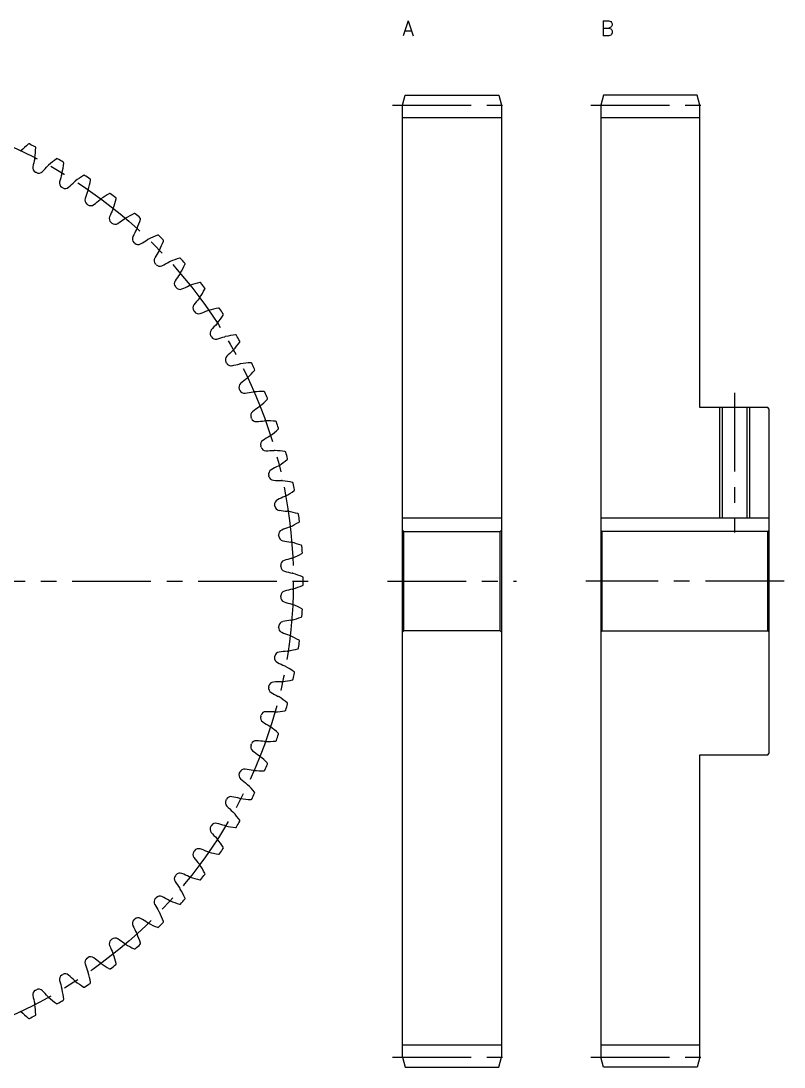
# Model space of a CAD drawing. Extents: x -3 to 293, y -13 to 221.
# Drawn here: x 139 to 293, y 10 to 221 of the extents above; entities that cross this region are included whole.
import ezdxf

# ---------------------------------------------------------------- set-up
doc = ezdxf.new("R2010")
doc.units = 0
doc.header["$LTSCALE"] = 0.5
doc.linetypes.add('CENTER', pattern=[50.8, 31.75, -6.35, 6.35, -6.35])
for name, color, linetype in [('MSM_CENTER', 1, 'CENTER'), ('MSM_CONTINUOUS', 7, 'CONTINUOUS'), ('MSM_NARROW', 5, 'CONTINUOUS'), ('MSM_PART_NUMBER', 7, 'CONTINUOUS')]:
    doc.layers.add(name, color=color, linetype=linetype)
doc.styles.get("Standard").update_dxf_attribs({"font": 'txt.shx', "height": 3, "bigfont": 'bigfont.shx'})

# ---------------------------------------------------------------- blocks, each defined once
blk = doc.blocks.new('*U5')
at = {"layer": 'MSM_PART_NUMBER'}
blk.add_text('A', height=3, dxfattribs=at).set_placement((216, 218))
blk = doc.blocks.new('*U6')
at = {"layer": 'MSM_PART_NUMBER'}
blk.add_text('B', height=3, dxfattribs=at).set_placement((256, 218))

msp = doc.modelspace()

# ---------------------------------------------------------------- linework, layer by layer
at = {"layer": 'MSM_CENTER'}
for p, q in [((214, 204), (238, 204)), ((254, 204), (278, 204)), ((283, 146), (283, 117.8)), ((-3, 108), (199, 108)), ((213, 108), (239, 108)), ((293, 108), (253, 108)), ((214, 12), (238, 12)), ((254, 12), (278, 12))]:
    msp.add_line(p, q, dxfattribs=at)
msp.add_circle((98, 108), 96, dxfattribs=at)
at = {"layer": 'MSM_CONTINUOUS'}
for p, q in [((216, 204), (216.54, 206)), ((216.54, 206), (235.46, 206)), ((235.46, 206), (236, 204)), ((256.54, 206), (256, 204)), ((275.46, 206), (256.54, 206)), ((276, 204), (275.46, 206)), ((216, 12), (216, 204)), ((236, 204), (236, 12)), ((256, 204), (256, 12)), ((276, 143), (276, 204)), ((216, 201.5), (236, 201.5)), ((256, 201.5), (276, 201.5)), ((289.7, 143), (276, 143)), ((280.54, 143), (280.54, 120.8)), ((285.46, 143), (285.46, 120.8)), ((290, 142.7), (289.7, 143)), ((290, 73.3), (290, 142.7)), ((216, 120.8), (236, 120.8)), ((256, 120.8), (290, 120.8)), ((216.3, 118), (216, 118.3)), ((236, 118.3), (235.7, 118)), ((256, 118.3), (256.3, 118)), ((289.7, 118), (290, 118.3)), ((216.3, 98), (216.3, 118)), ((216.3, 118), (235.7, 118)), ((235.7, 98), (235.7, 118)), ((256.3, 98), (256.3, 118)), ((289.7, 118), (256.3, 118)), ((289.7, 98), (289.7, 118)), ((216, 97.7), (216.3, 98)), ((235.7, 98), (216.3, 98)), ((235.7, 98), (236, 97.7)), ((256.3, 98), (256, 97.7)), ((256.3, 98), (289.7, 98)), ((290, 97.7), (289.7, 98)), ((276, 12), (276, 73)), ((276, 73), (289.7, 73)), ((289.7, 73), (290, 73.3)), ((216, 14.5), (236, 14.5)), ((256, 14.5), (276, 14.5)), ((216, 12), (216.54, 10)), ((235.46, 10), (236, 12)), ((256.54, 10), (256, 12)), ((276, 12), (275.46, 10)), ((216.54, 10), (235.46, 10)), ((275.46, 10), (256.54, 10))]:
    msp.add_line(p, q, dxfattribs=at)
for centre, radius, start, end in [((161.55, 172.03), 32, 131.0696, 134.6875), ((140.66, 196.01), 0.2, 64.1404, 131.0696), ((98, 108), 98, 63.3596, 64.1404), ((110.11, 197.4), 32, 352.8125, 356.4304), ((141.85, 195.42), 0.2, 356.4304, 63.3596), ((179.1, 183.98), 38.4, 166.1046, 168.5648), ((140.21, 193.6), 1.66, 346.1047, 352.8126), ((165.6, 167.74), 32, 127.3196, 130.9375), ((146.32, 193.03), 0.2, 60.3904, 127.3196), ((98, 108), 98, 59.6096, 60.3904), ((115.94, 196.41), 32, 349.0625, 352.6804), ((147.48, 192.36), 0.2, 352.6804, 59.6096), ((142.45, 191.4), 1, 168.5648, 241.9445), ((98, 108), 93.5, 61.8055, 61.9445), ((142.65, 191.29), 1, 241.8055, 315.1852), ((116.12, 217.65), 38.4, 315.1852, 317.6454), ((145.72, 190.66), 1.66, 130.9374, 137.6453), ((183.9, 178.51), 38.4, 162.3546, 164.8148), ((145.72, 190.66), 1.66, 342.3547, 349.0626), ((147.81, 188.31), 1, 164.8148, 238.1945), ((123.25, 216.23), 38.4, 311.4352, 313.8954), ((151.03, 187.36), 1.66, 127.1874, 133.8953), ((169.36, 163.19), 32, 123.5696, 127.1875), ((151.78, 189.69), 0.2, 56.6404, 123.5697), ((98, 108), 98, 55.8596, 56.6404), ((121.68, 195.05), 32, 345.3125, 348.9304), ((152.89, 188.95), 0.2, 348.9304, 55.8596), ((98, 108), 93.5, 58.0555, 58.1945), ((148, 188.19), 1, 238.0555, 311.4352), ((188.33, 172.74), 38.4, 158.6046, 161.0648), ((151.03, 187.36), 1.66, 338.6047, 345.3126), ((172.82, 158.4), 32, 119.8196, 123.4375), ((157.01, 185.99), 0.2, 52.8904, 119.8196), ((98, 108), 98, 52.1096, 52.8904), ((152.95, 184.88), 1, 161.0648, 234.4445), ((98, 108), 93.5, 54.3055, 54.4445), ((153.14, 184.75), 1, 234.3055, 307.6852), ((130.27, 214.34), 38.4, 307.6852, 310.1454), ((156.1, 183.72), 1.66, 123.4374, 130.1453), ((127.32, 193.32), 32, 341.5625, 345.1804), ((158.06, 185.18), 0.2, 345.1804, 52.1096), ((157.86, 181.12), 1, 157.3148, 230.6945), ((192.37, 166.7), 38.4, 154.8546, 157.3148), ((156.1, 183.72), 1.66, 334.8547, 341.5626), ((175.96, 153.4), 32, 116.0696, 119.6875), ((161.98, 181.97), 0.2, 49.1404, 116.0696), ((98, 108), 98, 48.3596, 49.1404), ((98, 108), 93.5, 50.5555, 50.6945), ((158.04, 180.98), 1, 230.5555, 303.9352), ((137.16, 212.01), 38.4, 303.9352, 306.3954), ((160.93, 179.76), 1.66, 119.6874, 126.3953), ((132.84, 191.22), 32, 337.8125, 341.4304), ((162.98, 181.09), 0.2, 341.4304, 48.3596), ((162.52, 177.05), 1, 153.5648, 226.9445), ((196.01, 160.4), 38.4, 151.1046, 153.5648), ((160.93, 179.76), 1.66, 331.1047, 337.8126), ((178.76, 148.21), 32, 112.3196, 115.9375), ((166.68, 177.62), 0.2, 45.3904, 112.3196), ((98, 108), 98, 44.6096, 45.3904), ((98, 108), 93.5, 46.8055, 46.9445), ((162.68, 176.89), 1, 226.8055, 300.1852), ((143.88, 209.22), 38.4, 300.1852, 302.6454), ((165.49, 175.49), 1.66, 115.9374, 122.6453), ((138.21, 188.76), 32, 334.0625, 337.6804), ((167.62, 176.68), 0.2, 337.6804, 44.6096), ((166.89, 172.68), 1, 149.8148, 223.1945), ((199.22, 153.88), 38.4, 147.3546, 149.8148), ((165.49, 175.49), 1.66, 327.3547, 334.0626), ((181.22, 142.84), 32, 108.5696, 112.1875), ((171.09, 172.98), 0.2, 41.6404, 108.5696), ((98, 108), 98, 40.8596, 41.6404), ((98, 108), 93.5, 43.0555, 43.1945), ((167.05, 172.52), 1, 223.0555, 296.4352), ((150.4, 206.01), 38.4, 296.4352, 298.8954), ((169.76, 170.93), 1.66, 112.1874, 118.8953), ((143.4, 185.96), 32, 330.3125, 333.9304), ((171.97, 171.98), 0.2, 333.9304, 40.8596), ((202.01, 147.16), 38.4, 143.6046, 146.0648), ((169.76, 170.93), 1.66, 323.6047, 330.3126), ((170.98, 168.04), 1, 146.0648, 219.4445), ((98, 108), 93.5, 39.3055, 39.4445), ((171.12, 167.86), 1, 219.3055, 292.6852), ((156.7, 202.37), 38.4, 292.6852, 295.1454), ((173.72, 166.1), 1.66, 108.4374, 115.1453), ((183.32, 137.32), 32, 104.8196, 108.4375), ((148.4, 182.82), 32, 326.5625, 330.1804), ((175.18, 168.06), 0.2, 37.8904, 104.8196), ((98, 108), 98, 37.1096, 37.8904), ((175.99, 167.01), 0.2, 330.1804, 37.1096), ((204.34, 140.27), 38.4, 139.8546, 142.3148), ((173.72, 166.1), 1.66, 319.8547, 326.5626), ((174.75, 163.14), 1, 142.3148, 215.6945), ((98, 108), 93.5, 35.5555, 35.6945), ((162.74, 198.33), 38.4, 288.9352, 291.3954), ((177.36, 161.03), 1.66, 104.6874, 111.3953), ((185.05, 131.68), 32, 101.0696, 104.6875), ((178.95, 162.89), 0.2, 34.141, 101.0696), ((98, 108), 98, 33.3596, 34.1404), ((174.88, 162.95), 1, 215.5555, 288.9352), ((153.19, 179.36), 32, 322.8125, 326.4304), ((179.69, 161.78), 0.2, 326.4304, 33.3596), ((178.19, 158), 1, 138.5648, 211.9445), ((206.23, 133.25), 38.4, 136.1046, 138.5648), ((177.36, 161.03), 1.66, 316.1047, 322.8126), ((98, 108), 93.5, 31.8055, 31.9445), ((178.31, 157.81), 1, 211.8055, 285.1852), ((168.51, 193.9), 38.4, 285.1852, 287.6454), ((180.66, 155.72), 1.66, 100.9374, 107.6453), ((186.41, 125.94), 32, 97.3196, 100.9375), ((157.74, 175.6), 32, 319.0625, 322.6804), ((182.36, 157.48), 0.2, 30.391, 97.3196), ((98, 108), 98, 29.6096, 30.3904), ((183.03, 156.32), 0.2, 322.6804, 29.6096), ((207.65, 126.12), 38.4, 132.3546, 134.8148), ((180.66, 155.72), 1.66, 312.3547, 319.0626), ((181.29, 152.65), 1, 134.8148, 208.1946), ((98, 108), 93.5, 28.0555, 28.1945), ((181.4, 152.45), 1, 208.0555, 281.4352), ((187.4, 120.11), 32, 93.5696, 97.1875), ((185.42, 151.85), 0.2, 26.641, 93.5696), ((98, 108), 98, 25.8596, 26.6404), ((173.98, 189.1), 38.4, 281.4352, 283.8954), ((183.6, 150.21), 1.66, 97.1874, 103.8953), ((162.03, 171.55), 32, 315.3125, 318.9304), ((186.01, 150.66), 0.2, 318.9304, 25.8596), ((184.03, 147.11), 1, 131.0648, 204.4444), ((208.6, 118.91), 38.4, 128.6046, 131.0648), ((183.6, 150.21), 1.66, 308.6047, 315.3126), ((98, 108), 93.5, 24.3055, 24.4445), ((184.12, 146.9), 1, 204.3055, 277.6852), ((179.12, 183.96), 38.4, 277.6852, 280.1454), ((186.18, 144.52), 1.66, 93.4374, 100.1453), ((188, 114.24), 32, 89.8196, 93.4375), ((188.1, 146.04), 0.2, 22.891, 89.8196), ((98, 108), 98, 22.1096, 22.8904), ((166.05, 167.22), 32, 311.5625, 315.1804), ((188.61, 144.81), 0.2, 315.1804, 22.1096), ((186.4, 141.39), 1, 127.3148, 200.6946), ((209.07, 111.65), 38.4, 124.8546, 127.3148), ((186.18, 144.52), 1.66, 304.8547, 311.5626), ((98, 108), 93.5, 20.5555, 20.6945), ((186.48, 141.18), 1, 200.5555, 273.9352), ((183.92, 178.49), 38.4, 273.9352, 276.3954), ((188.38, 138.68), 1.66, 89.6874, 96.3953), ((188.21, 108.34), 32, 86.0696, 89.6875), ((190.39, 140.07), 0.2, 19.141, 86.0696), ((98, 108), 98, 18.3596, 19.1404), ((209.08, 104.38), 38.4, 121.1046, 123.5648), ((188.38, 138.68), 1.66, 301.1047, 307.8126), ((169.78, 162.65), 32, 307.8125, 311.4304), ((190.82, 138.8), 0.2, 311.4304, 18.3596), ((188.4, 135.54), 1, 123.5648, 196.9445), ((98, 108), 93.5, 16.8055, 16.9445), ((188.46, 135.32), 1, 196.8055, 270.1852), ((188.34, 172.72), 38.4, 270.1852, 272.6454), ((190.19, 132.7), 1.66, 85.9374, 92.6453), ((188.04, 102.44), 32, 82.3196, 85.9375), ((192.29, 133.96), 0.2, 15.391, 82.3196), ((98, 108), 98, 14.6096, 15.3904), ((208.6, 97.12), 38.4, 117.3546, 119.8148), ((190.19, 132.7), 1.66, 297.3547, 304.0626), ((173.2, 157.84), 32, 304.0625, 307.6804), ((192.64, 132.67), 0.2, 307.6804, 14.6096), ((190.01, 129.57), 1, 119.8148, 193.1946), ((98, 108), 93.5, 13.0555, 13.1945), ((190.06, 129.35), 1, 193.0555, 266.4352), ((192.38, 166.67), 38.4, 266.4352, 268.8954), ((191.61, 126.62), 1.66, 82.1874, 88.8953), ((187.49, 96.56), 32, 78.5696, 82.1875), ((193.79, 127.73), 0.2, 11.641, 78.5697), ((98, 108), 98, 10.8596, 11.6404), ((207.65, 89.91), 38.4, 113.6046, 116.0648), ((191.61, 126.62), 1.66, 293.6047, 300.3126), ((176.3, 152.81), 32, 300.3125, 303.9304), ((194.05, 126.43), 0.2, 303.9304, 10.8596), ((191.22, 123.51), 1, 116.0648, 189.4446), ((98, 108), 93.5, 9.3055, 9.4445), ((191.26, 123.28), 1, 189.3055, 262.6852), ((196.02, 160.38), 38.4, 262.6852, 265.1454), ((192.63, 120.46), 1.66, 78.4374, 85.1453), ((186.55, 90.74), 32, 74.8196, 78.4375), ((194.87, 121.43), 0.2, 7.891, 74.8197), ((98, 108), 98, 7.1096, 7.8904), ((192.03, 117.38), 1, 112.3148, 185.6945), ((206.23, 82.78), 38.4, 109.8546, 112.3148), ((192.63, 120.46), 1.66, 289.8547, 296.5626), ((179.06, 147.59), 32, 296.5625, 300.1804), ((195.05, 120.1), 0.2, 300.1804, 7.1096), ((98, 108), 93.5, 5.5555, 5.6945), ((192.06, 117.15), 1, 185.5555, 258.9352), ((199.23, 153.85), 38.4, 258.9352, 261.3954), ((193.24, 114.24), 1.66, 74.6874, 81.3953), ((185.23, 84.98), 32, 71.0696, 74.6875), ((195.54, 115.06), 0.2, 4.141, 71.0697), ((98, 108), 98, 3.3596, 4.1404), ((192.45, 111.21), 1, 108.5648, 181.9445), ((204.35, 75.75), 38.4, 106.1046, 108.5648), ((193.24, 114.24), 1.66, 286.1047, 292.8126), ((181.48, 142.21), 32, 292.8125, 296.4304), ((195.63, 113.73), 0.2, 296.4304, 3.3596), ((98, 108), 93.5, 1.8055, 1.9445), ((192.45, 110.98), 1, 181.8055, 255.1852), ((202.02, 147.13), 38.4, 255.1852, 257.6454), ((193.44, 108), 1.66, 70.9374, 77.6453), ((183.54, 79.33), 32, 67.3196, 70.9375), ((195.8, 108.67), 0.2, 0.391, 67.3197), ((98, 108), 98, 359.6096, 0.3904), ((192.45, 105.02), 1, 104.8148, 178.1945), ((202.02, 68.87), 38.4, 102.3546, 104.8148), ((193.44, 108), 1.66, 282.3547, 289.0626), ((183.54, 136.67), 32, 289.0625, 292.6804), ((195.8, 107.33), 0.2, 292.6804, 359.6096), ((98, 108), 93.5, 358.0555, 358.1945), ((192.45, 104.79), 1, 178.0555, 251.4352), ((204.35, 140.25), 38.4, 251.4352, 253.8954), ((193.24, 101.76), 1.66, 67.1874, 73.8953), ((181.48, 73.79), 32, 63.5696, 67.1875), ((195.63, 102.27), 0.2, 356.641, 63.5697), ((98, 108), 98, 355.8596, 356.6404), ((192.06, 98.85), 1, 101.0648, 174.4445), ((199.23, 62.15), 38.4, 98.6046, 101.0648), ((193.24, 101.76), 1.66, 278.6047, 285.3126), ((185.23, 131.02), 32, 285.3125, 288.9304), ((195.54, 100.94), 0.2, 288.9304, 355.8596), ((192.03, 98.62), 1, 174.3055, 247.6852), ((98, 108), 93.5, 354.3055, 354.4445), ((206.23, 133.22), 38.4, 247.6852, 250.1454), ((192.63, 95.54), 1.66, 63.4374, 70.1453), ((179.06, 68.41), 32, 59.8196, 63.4375), ((98, 108), 98, 352.1096, 352.8904), ((195.05, 95.9), 0.2, 352.891, 59.8197), ((98, 108), 93.5, 350.5555, 350.6945), ((191.26, 92.72), 1, 97.3148, 170.6945), ((196.02, 55.62), 38.4, 94.8546, 97.3148), ((192.63, 95.54), 1.66, 274.8547, 281.5626), ((186.55, 125.26), 32, 281.5625, 285.1804), ((194.87, 94.57), 0.2, 285.1804, 352.1096), ((191.22, 92.49), 1, 170.5555, 243.9352), ((207.65, 126.09), 38.4, 243.9352, 246.3954), ((191.61, 89.38), 1.66, 59.6874, 66.3953), ((176.3, 63.19), 32, 56.0696, 59.6875), ((98, 108), 98, 348.3596, 349.1404), ((194.05, 89.57), 0.2, 349.141, 56.0697), ((190.01, 86.43), 1, 166.8055, 240.1852), ((98, 108), 93.5, 346.8055, 346.9445), ((190.06, 86.65), 1, 93.5648, 166.9445), ((192.38, 49.33), 38.4, 91.1046, 93.5648), ((191.61, 89.38), 1.66, 271.1047, 277.8126), ((187.49, 119.44), 32, 277.8125, 281.4304), ((193.79, 88.27), 0.2, 281.4304, 348.3596), ((208.6, 118.88), 38.4, 240.1852, 242.6454), ((190.19, 83.3), 1.66, 55.9374, 62.6453), ((173.2, 58.16), 32, 52.3196, 55.9375), ((98, 108), 98, 344.6096, 345.3904), ((192.64, 83.33), 0.2, 345.3904, 52.3197), ((188.4, 80.46), 1, 163.0555, 236.4352), ((98, 108), 93.5, 343.0555, 343.1945), ((188.46, 80.68), 1, 89.8148, 163.1945), ((188.34, 43.28), 38.4, 87.3546, 89.8148), ((190.19, 83.3), 1.66, 267.3547, 274.0626), ((188.04, 113.56), 32, 274.0625, 277.6804), ((192.29, 82.04), 0.2, 277.6804, 344.6096), ((209.08, 111.62), 38.4, 236.4352, 238.8954), ((188.38, 77.32), 1.66, 52.1874, 58.8953), ((169.78, 53.35), 32, 48.5696, 52.1875), ((98, 108), 98, 340.8596, 341.6404), ((190.82, 77.2), 0.2, 341.641, 48.5697), ((186.4, 74.61), 1, 159.3055, 232.6852), ((98, 108), 93.5, 339.3055, 339.4445), ((186.48, 74.82), 1, 86.0648, 159.4445), ((183.92, 37.51), 38.4, 83.6046, 86.0648), ((188.38, 77.32), 1.66, 263.6047, 270.3126), ((188.21, 107.66), 32, 270.3125, 273.9304), ((190.39, 75.93), 0.2, 273.9304, 340.8596), ((209.07, 104.35), 38.4, 232.6852, 235.1454), ((186.18, 71.48), 1.66, 48.4374, 55.1453), ((166.05, 48.78), 32, 44.8196, 48.4375), ((184.12, 69.1), 1, 82.3148, 155.6945), ((179.12, 32.04), 38.4, 79.8546, 82.3148), ((186.18, 71.48), 1.66, 259.8547, 266.5626), ((188, 101.76), 32, 266.5625, 270.1804), ((188.1, 69.96), 0.2, 270.1804, 337.1096), ((98, 108), 98, 337.1096, 337.8904), ((188.61, 71.19), 0.2, 337.891, 44.8197), ((184.03, 68.89), 1, 155.5555, 228.9352), ((98, 108), 93.5, 335.5555, 335.6945), ((208.6, 97.09), 38.4, 228.9352, 231.3954), ((183.6, 65.79), 1.66, 44.6874, 51.3953), ((162.03, 44.45), 32, 41.0696, 44.6875), ((186.01, 65.34), 0.2, 334.141, 41.0697), ((181.29, 63.35), 1, 151.8055, 225.1852), ((98, 108), 93.5, 331.8055, 331.9445), ((181.4, 63.55), 1, 78.5648, 151.9445), ((173.98, 26.9), 38.4, 76.1046, 78.5648), ((183.6, 65.79), 1.66, 256.1047, 262.8126), ((187.4, 95.89), 32, 262.8125, 266.4304), ((185.42, 64.15), 0.2, 266.4304, 333.3596), ((98, 108), 98, 333.3596, 334.1404), ((207.65, 89.88), 38.4, 225.1852, 227.6454), ((180.66, 60.28), 1.66, 40.9374, 47.6453), ((157.74, 40.4), 32, 37.3196, 40.9375), ((178.31, 58.19), 1, 74.8148, 148.1945), ((168.51, 22.1), 38.4, 72.3546, 74.8148), ((98, 108), 98, 329.6096, 330.3904), ((183.03, 59.68), 0.2, 330.391, 37.3197), ((178.19, 58), 1, 148.0555, 221.4352), ((98, 108), 93.5, 328.0555, 328.1945), ((206.23, 82.75), 38.4, 221.4352, 223.8954), ((180.66, 60.28), 1.66, 252.3547, 259.0626), ((186.41, 90.06), 32, 259.0625, 262.6804), ((182.36, 58.52), 0.2, 262.6804, 329.6096), ((177.36, 54.97), 1.66, 37.1874, 43.8953), ((153.19, 36.64), 32, 33.5696, 37.1875), ((174.75, 52.86), 1, 144.3055, 217.6852), ((98, 108), 93.5, 324.3055, 324.4445), ((174.88, 53.05), 1, 71.0648, 144.4445), ((162.74, 17.67), 38.4, 68.6046, 71.0648), ((177.36, 54.97), 1.66, 248.6047, 255.3126), ((185.05, 84.32), 32, 255.3125, 258.9304), ((178.95, 53.11), 0.2, 258.9304, 325.8596), ((98, 108), 98, 325.8596, 326.6404), ((179.69, 54.22), 0.2, 326.641, 33.5697), ((204.34, 75.73), 38.4, 217.6852, 220.1454), ((173.72, 49.9), 1.66, 33.4374, 40.1453), ((148.4, 33.18), 32, 29.8196, 33.4375), ((170.98, 47.96), 1, 140.5555, 213.9352), ((98, 108), 93.5, 320.5555, 320.6945), ((171.12, 48.14), 1, 67.3148, 140.6945), ((156.7, 13.63), 38.4, 64.8546, 67.3148), ((98, 108), 98, 322.1096, 322.8904), ((175.99, 48.99), 0.2, 322.891, 29.8196), ((202.01, 68.84), 38.4, 213.9352, 216.3954), ((173.72, 49.9), 1.66, 244.8547, 251.5626), ((183.32, 78.68), 32, 251.5625, 255.1804), ((175.18, 47.94), 0.2, 255.1804, 322.1096), ((167.05, 43.48), 1, 63.5648, 136.9445), ((150.4, 9.99), 38.4, 61.1046, 63.5648), ((169.76, 45.07), 1.66, 29.6874, 36.3953), ((143.4, 30.04), 32, 26.0696, 29.6875), ((166.89, 43.32), 1, 136.8055, 210.1852), ((199.22, 62.12), 38.4, 210.1852, 212.6454), ((98, 108), 93.5, 316.8055, 316.9445), ((169.76, 45.07), 1.66, 241.1047, 247.8126), ((181.22, 73.16), 32, 247.8125, 251.4304), ((171.09, 43.02), 0.2, 251.4304, 318.3596), ((98, 108), 98, 318.3596, 319.1404), ((171.97, 44.02), 0.2, 319.141, 26.0696), ((162.68, 39.11), 1, 59.8148, 133.1945), ((165.49, 40.51), 1.66, 25.9374, 32.6453), ((138.21, 27.24), 32, 22.3196, 25.9375), ((162.52, 38.95), 1, 133.0555, 206.4352), ((196.01, 55.6), 38.4, 206.4352, 208.8954), ((98, 108), 93.5, 313.0555, 313.1945), ((143.88, 6.78), 38.4, 57.3546, 59.8148), ((165.49, 40.51), 1.66, 237.3547, 244.0626), ((178.76, 67.79), 32, 244.0625, 247.6804), ((166.68, 38.38), 0.2, 247.6804, 314.6096), ((98, 108), 98, 314.6096, 315.3904), ((167.62, 39.32), 0.2, 315.391, 22.3197), ((158.04, 35.02), 1, 56.0648, 129.4445), ((160.93, 36.24), 1.66, 22.1874, 28.8953), ((132.84, 24.78), 32, 18.5696, 22.1875), ((157.86, 34.88), 1, 129.3055, 202.6852), ((192.37, 49.3), 38.4, 202.6852, 205.1454), ((98, 108), 93.5, 309.3055, 309.4445), ((137.16, 3.99), 38.4, 53.6046, 56.0648), ((160.93, 36.24), 1.66, 233.6047, 240.3126), ((175.96, 62.6), 32, 240.3125, 243.9304), ((161.98, 34.03), 0.2, 243.9304, 310.8596), ((98, 108), 98, 310.8596, 311.6404), ((162.98, 34.91), 0.2, 311.641, 18.5697), ((152.95, 31.12), 1, 125.5555, 198.9352), ((98, 108), 93.5, 305.5555, 305.6945), ((153.14, 31.25), 1, 52.3148, 125.6946), ((130.27, 1.66), 38.4, 49.8546, 52.3148), ((156.1, 32.28), 1.66, 18.4374, 25.1453), ((127.32, 22.68), 32, 14.8196, 18.4375), ((188.33, 43.26), 38.4, 198.9352, 201.3954), ((156.1, 32.28), 1.66, 229.8547, 236.5626), ((172.82, 57.6), 32, 236.5625, 240.1804), ((157.01, 30.01), 0.2, 240.1804, 307.1096), ((98, 108), 98, 307.1096, 307.8904), ((158.06, 30.82), 0.2, 307.891, 14.8197), ((147.81, 27.69), 1, 121.8055, 195.1852), ((98, 108), 93.5, 301.8055, 301.9445), ((148, 27.81), 1, 48.5648, 121.9445), ((123.25, -0.23), 38.4, 46.1046, 48.5648), ((151.03, 28.64), 1.66, 226.1047, 232.8126), ((151.03, 28.64), 1.66, 14.6874, 21.3953), ((121.68, 20.95), 32, 11.0696, 14.6875), ((142.45, 24.6), 1, 118.0555, 191.4352), ((98, 108), 93.5, 298.0555, 298.1945), ((142.65, 24.71), 1, 44.8148, 118.1946), ((116.12, -1.65), 38.4, 42.3546, 44.8148), ((183.9, 37.49), 38.4, 195.1852, 197.6454), ((145.72, 25.34), 1.66, 10.9374, 17.6453), ((115.94, 19.59), 32, 7.3196, 10.9375), ((169.36, 52.81), 32, 232.8125, 236.4304), ((151.78, 26.31), 0.2, 236.4304, 303.3596), ((98, 108), 98, 303.3596, 304.1404), ((152.89, 27.05), 0.2, 304.1404, 11.0697), ((179.1, 32.02), 38.4, 191.4352, 193.8954), ((145.72, 25.34), 1.66, 222.3547, 229.0626), ((165.6, 48.26), 32, 229.0625, 232.6804), ((98, 108), 98, 299.6096, 300.3904), ((147.48, 23.64), 0.2, 300.3904, 7.3197), ((161.55, 43.97), 32, 225.3125, 228.9304), ((140.21, 22.4), 1.66, 7.1874, 13.8953), ((110.11, 18.6), 32, 3.5696, 7.1875), ((146.32, 22.97), 0.2, 232.6804, 299.6096), ((140.66, 19.99), 0.2, 228.9304, 295.8596), ((98, 108), 98, 295.8596, 296.6404), ((141.85, 20.58), 0.2, 296.641, 3.5697)]:
    msp.add_arc(centre, radius, start, end, dxfattribs=at)
at = {"layer": 'MSM_NARROW'}
for p, q in [((280, 143), (280, 120.8)), ((286, 143), (286, 120.8))]:
    msp.add_line(p, q, dxfattribs=at)

# ---------------------------------------------------------------- block references
at = {"layer": 'MSM_CONTINUOUS'}
for name in ['*U5', '*U6']:
    msp.add_blockref(name, (0, 0), dxfattribs=at)

doc.saveas('drawing.dxf')
